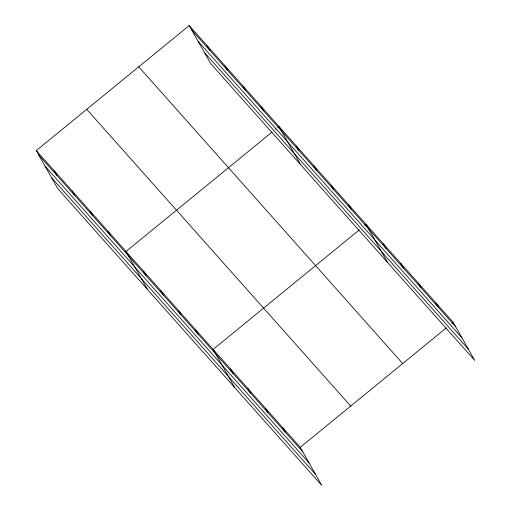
<?xml version="1.0" encoding="UTF-8"?>
<svg xmlns="http://www.w3.org/2000/svg" width="511" height="511" viewBox="0 0 511 511"><rect width="100%" height="100%" fill="white"/><g stroke="black" fill="none" stroke-linecap="round" stroke-linejoin="round"><path stroke-width="0.38" stroke-dasharray="2.56 1.92" d="M274.637 129.966L277.103 127.954"/><path stroke-width="0.77" d="M36.275 150.585L300.232 447.329L321.796 485.45L57.839 188.712L36.275 150.585L189.204 25.55L453.161 322.288L474.725 360.415L210.768 63.671L189.204 25.55M272.178 131.979L126.019 251.482L147.583 289.603M277.716 127.45L278.949 126.441L300.519 164.561M359.284 229.899L213.125 349.403L234.69 387.523M364.822 225.37L366.055 224.367L387.625 262.488M300.232 447.329L446.39 327.826M451.928 323.297L453.161 322.288M191.772 30.098L455.735 326.836M198.044 41.18L462.001 337.918M204.502 52.595L468.459 349.332M138.737 66.813L402.694 363.551M86.736 109.322L350.699 406.066M38.842 155.133L302.799 451.877M45.115 166.216L309.072 462.953M51.573 177.63L315.53 474.368M435.736 302.704L438.31 307.252M418.317 283.12L420.892 287.667M400.899 263.535L403.466 268.083M383.474 243.951L386.048 248.499M348.63 204.783L351.204 209.331M331.211 185.199L333.785 189.741M313.792 165.609L316.36 170.157M296.367 146.025L298.941 150.573M261 106.262L263.574 110.81M243.051 86.084L245.625 90.632M225.102 65.906L227.676 70.454M207.153 45.728L209.727 50.276M282.807 427.745L285.381 432.293M265.388 408.161L267.962 412.703M247.963 388.571L250.537 393.119M230.544 368.987L233.118 373.535M195.7 329.819L198.274 334.366M178.282 310.234L180.856 314.782M160.863 290.65L163.431 295.198M143.438 271.066L146.012 275.614M108.07 231.298L110.638 235.846M90.121 211.12L92.689 215.668M72.172 190.942L74.74 195.489M54.223 170.763L56.791 175.311"/></g></svg>
